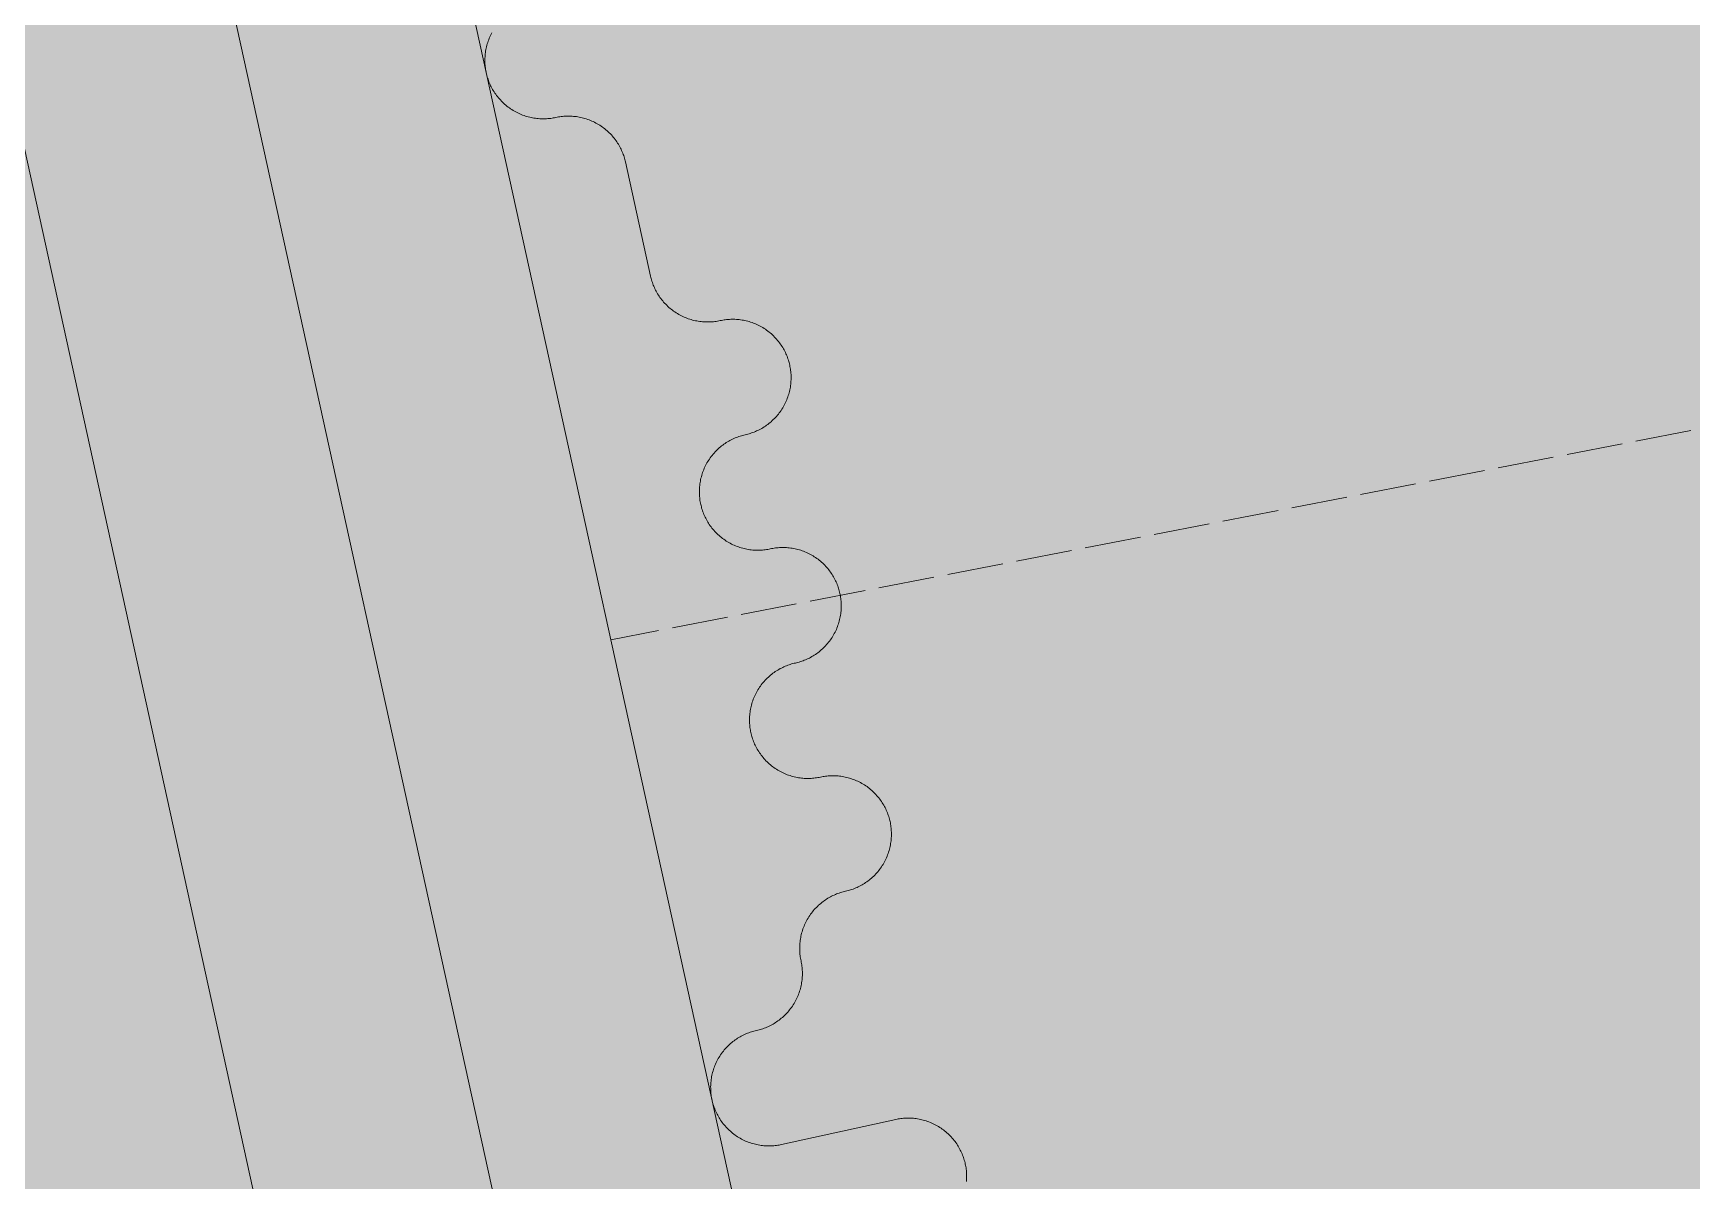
# Model space of a CAD drawing. Header units: millimetres. Extents: x 833941507 to 1669051331, y 817666127 to 1636299673.
# Drawn here: x 834549514.5 to 834549869.4, y 817982679.3 to 817982924.9 of the extents above; entities that cross this region are included whole.
import ezdxf

# ---------------------------------------------------------------- set-up
doc = ezdxf.new("R2010")
doc.units = ezdxf.units.MM
doc.header["$LTSCALE"] = 3
doc.linetypes.add('3A35X-MADL-P-LT-B01-0$0$ACAD_ISO02W033', pattern=[5, 4, -1])
for name, color, linetype, lineweight in [('Hatch (LTC&CB)', 252, 'Continuous', 35), ('UAJ-23FLOR-h', 251, 'Continuous', 9), ('UAJ-24STAI-a', 9, '3A35X-MADL-P-LT-B01-0$0$ACAD_ISO02W033', 13), ('UAJ-42INFI', 1, 'Continuous', 18), ('UAJ-42INFI-h', 251, 'Continuous', 9)]:
    doc.layers.add(name, color=color, linetype=linetype, lineweight=lineweight)
doc.layers.add('UAJ-00XREF', color=7, linetype='Continuous')

# ---------------------------------------------------------------- blocks, each defined once
blk = doc.blocks.new('GBP-LTC-LB01')
at = {"layer": 'UAJ-23FLOR-h'}
h = blk.add_hatch(dxfattribs=at)
h.set_pattern_fill('EARTH,_O', color=256, scale=180, angle=45)
h.set_pattern_definition([(48.9989, (834576001.8, 818046085.3), (-112.727, 1612.5107), [1143, -1143]), (48.9989, (834575678.3, 818046366.6), (-112.727, 1612.5107), [1143, -1143]), (48.9989, (834575354.8, 818046647.8), (-112.727, 1612.5107), [1143, -1143]), (138.9989, (834575340.7, 818046849.3), (-1612.5107, -112.727), [1143, -1143]), (138.9989, (834575621.9, 818047172.8), (-1612.5107, -112.727), [1143, -1143]), (138.9989, (834575903.1, 818047496.3), (-1612.5107, -112.727), [1143, -1143])])
h.paths.add_polyline_path([(834572173.05, 818200349.17), (834310583.74, 818182062.08), (834331502.24, 817882831.69), (834364939.69, 817885169.23), (834473095.7, 818011283.6), (834480533.7, 818020120.4), (834485095.05, 818025709.55), (834491375.7, 818033619), (834497063.4, 818041013), (834493145.8, 818043678.7), (834512788.5, 818074029.25), (834518712.45, 818083675.25), (834526231.3, 818096325.1), (834534646.05, 818111073.05), (834545956, 818131981.3), (834557204.6, 818154198.8), (834564040, 818168496.8), (834570941.16, 818183576.43), (834578367.8, 818200696.3)])
h.paths.add_polyline_path([(834382131.31, 817956469.98), (834418268.73, 817958996.07), (834422062.41, 817963855.9), (834428403.04, 817964299.38), (834467239.2, 818010695.58), (834466445.21, 818021738.79), (834476097.72, 818035709.03), (834485267.1, 818048983.2), (834487014.89, 818051460.43), (834497268.33, 818067303.42), (834492893.38, 818129890.09), (834448056.59, 818126755.66), (834416896.58, 818105052.11), (834382061.37, 818080788.99), (834386167.45, 818022059.16), (834377588.38, 818021459.47)], flags=16)
edge = h.paths.add_edge_path(flags=16)
edge.add_line((834540292.29, 818142076.07), (834533466.32, 818141614.13))
edge.add_line((834533466.32, 818141614.13), (834523258.01, 818143862.71))
edge.add_line((834523258.01, 818143862.71), (834525896.87, 818155838.93))
edge.add_arc((834558382.43, 818267025.45), 115835.02, 237.2183981, 253.7131266, ccw=False)
edge.add_line((834495664.92, 818169638.25), (834498267.59, 818132356.98))
edge.add_line((834498267.59, 818132356.98), (834496346.42, 818130135.01))
edge.add_line((834496346.42, 818130135.01), (834492879.88, 818129892.67))
edge.add_line((834492879.88, 818129892.67), (834494229.58, 818110587.62))
edge.add_line((834494229.58, 818110587.62), (834496326.13, 818110708.38))
edge.add_line((834496326.13, 818110708.38), (834498420.21, 818080753.55))
edge.add_line((834498420.21, 818080753.55), (834498046.12, 818080727.4))
edge.add_line((834498046.12, 818080727.4), (834498254.52, 818077746.38))
edge.add_line((834498254.52, 818077746.38), (834503061.09, 818078082.4))
edge.add_line((834503061.09, 818078082.4), (834504979.52, 818081212.1))
edge.add_line((834504979.52, 818081212.1), (834509429.02, 818088470.93))
edge.add_line((834509429.02, 818088470.93), (834515217.16, 818097913.59))
edge.add_line((834515217.16, 818097913.59), (834526067.43, 818116415.54))
edge.add_line((834526067.43, 818116415.54), (834532489.2, 818127888.68))
edge.add_line((834532489.2, 818127888.68), (834534830.9, 818132146.3))
edge.add_line((834534830.9, 818132146.3), (834540292.29, 818142076.07))
h = blk.add_hatch(dxfattribs=at)
h.set_pattern_fill('EARTH,_O', color=256, scale=180, angle=45)
h.set_pattern_definition([(45.0000001, (-1082349.7, 54794.9), (-3e-06, 1616.4461018), [1143, -1143]), (45.0000001, (-1082652.8, 55098), (-3e-06, 1616.4461018), [1143, -1143]), (45.0000001, (-1082955.9, 55401.1), (-3e-06, 1616.4461018), [1143, -1143]), (135.0000001, (-1082955.9, 55603.1), (-1616.4461018, -3e-06), [1143, -1143]), (135.0000001, (-1082652.8, 55906.2), (-1616.4461018, -3e-06), [1143, -1143]), (135.0000001, (-1082349.7, 56209.3), (-1616.4461018, -3e-06), [1143, -1143])])
h.paths.add_polyline_path([(834669469.25, 818015499.17), (834651080.82, 818014213.79), (834651091.33, 818014066.03), (834669479.76, 818015351.52)], flags=16)
edge = h.paths.add_edge_path()
edge.add_arc((834611763.61, 818123015.07), 22001.28, 94.000719, 118.688683)
edge.add_line((834601201.89, 818142315.5), (834593918.34, 818141228.38))
edge.add_arc((834611768.4, 818123014.03), 25502.69, 93.997159, 134.421275, ccw=False)
edge.add_line((834609990.68, 818148454.69), (834618164.36, 818149025.84))
edge.add_line((834618164.36, 818149025.84), (834618408.29, 818145534.91))
edge.add_line((834618408.29, 818145534.91), (834616365.41, 818145392.16))
edge.add_line((834616365.41, 818145392.16), (834616609.39, 818141900.69))
edge.add_line((834616609.39, 818141900.69), (834611621.55, 818141552.15))
edge.add_line((834611621.55, 818141552.15), (834611377.61, 818145043.07))
edge.add_line((834611377.61, 818145043.07), (834610228.61, 818144962.74))
h.paths.add_polyline_path([(834673232.94, 818197365.88), (834607546.49, 818192773.89), (834599172.5, 818174435.3), (834588349.1, 818152374.5), (834578621.55, 818133890.65), (834568418.3, 818115665.3), (834556456.7, 818095618.3), (834546606.4, 818080041.6), (834532219.3, 818058623.75), (834523692.15, 818046595.75), (834515683.5, 818035708.5), (834508244.2, 818025929.9), (834500656.3, 818016266.1), (834489786.8, 818002934.1), (834483448.3, 817995421.3), (834478637.6, 817989841.7), (834458453.75, 817967379.3), (834441506.5, 817949096.36), (834383075.75, 817886437.08), (834482026.69, 817893354.51), (834551919.04, 817920008.6), (834634905.13, 817930637.13), (834634023, 817939309.35), (834633770.07, 817941795.89), (834633577.69, 817943687.02), (834508697.04, 817930983.61), (834507053.46, 817930191.44), (834506409.46, 817939426.96), (834507656.94, 817945566.73), (834503417.08, 818006767.03), (834503064.37, 818011762.67), (834514052.91, 818025791.94), (834520784.65, 818034889.35), (834526318.86, 818042436.94), (834532381.69, 818050705.63), (834536345.72, 818056472.68), (834542258.41, 818065225.62), (834550405.86, 818077286.91), (834561579, 818095001.96), (834574522.66, 818117080.03), (834587768.88, 818140310.21), (834609774.13, 818143594.98), (834610001.97, 818140335.89), (834634252.54, 818142031.47), (834636806.9, 818105492.47), (834642791.48, 818105913.75), (834646278.56, 818056032.58), (834640293.17, 818055614.16), (834643382.34, 818011424.91), (834641138.41, 818011267.96), (834645775.78, 817944927.87), (834639048.36, 817944243.52), (834640362.12, 817931328.11), (834651070.39, 817932706.91), (834650587.67, 817936476.13), (834685105.74, 817940896.86), (834685588.46, 817937127.64), (834691373.79, 817937868.57)])
blk = doc.blocks.new('inf_010')
at = {"layer": 'UAJ-42INFI'}
for points in [[(889561872.88, 757792048.6), (889561872.6, 757792048.56), (889561872.33, 757792048.53), (889561872.05, 757792048.51), (889561871.76, 757792048.49), (889561871.47, 757792048.47), (889561871.18, 757792048.47), (889561870.89, 757792048.47), (889561870.6, 757792048.48), (889561870.3, 757792048.49), (889561870.01, 757792048.51), (889561869.71, 757792048.54), (889561869.41, 757792048.58), (889561869.11, 757792048.62), (889561868.8, 757792048.67), (889561868.5, 757792048.73), (889561868.2, 757792048.8), (889561867.9, 757792048.87), (889561867.6, 757792048.96), (889561867.3, 757792049.05), (889561867, 757792049.14), (889561866.7, 757792049.25), (889561866.4, 757792049.37), (889561866.11, 757792049.49), (889561865.82, 757792049.62), (889561865.53, 757792049.76), (889561865.24, 757792049.9), (889561864.96, 757792050.06), (889561864.68, 757792050.22), (889561864.4, 757792050.38), (889561864.13, 757792050.56), (889561863.86, 757792050.74), (889561863.6, 757792050.93), (889561863.34, 757792051.13), (889561863.09, 757792051.33), (889561862.84, 757792051.54), (889561862.6, 757792051.76), (889561862.37, 757792051.98), (889561862.14, 757792052.2), (889561861.92, 757792052.44), (889561861.7, 757792052.67), (889561861.49, 757792052.91), (889561861.29, 757792053.16), (889561861.1, 757792053.41), (889561860.91, 757792053.67), (889561860.73, 757792053.92), (889561860.55, 757792054.19), (889561860.39, 757792054.45), (889561860.23, 757792054.72), (889561860.08, 757792054.99), (889561859.93, 757792055.26), (889561859.8, 757792055.53), (889561859.67, 757792055.81), (889561859.55, 757792056.09), (889561859.43, 757792056.36), (889561859.33, 757792056.64), (889561859.23, 757792056.92), (889561859.13, 757792057.2), (889561859.05, 757792057.48), (889561858.97, 757792057.76), (889561858.9, 757792058.04), (889561858.84, 757792058.32), (889561858.78, 757792058.59), (889561858.73, 757792058.87), (889561858.69, 757792059.14), (889561858.65, 757792059.42), (889561858.62, 757792059.7), (889561858.59, 757792059.98), (889561858.57, 757792060.26), (889561858.56, 757792060.55), (889561858.55, 757792060.84), (889561858.55, 757792061.13), (889561858.56, 757792061.42), (889561858.58, 757792061.72), (889561858.6, 757792062.02), (889561858.63, 757792062.32), (889561858.66, 757792062.62), (889561858.71, 757792062.92), (889561858.76, 757792063.22), (889561858.82, 757792063.52), (889561858.88, 757792063.82), (889561858.96, 757792064.12), (889561859.04, 757792064.43), (889561859.13, 757792064.73), (889561859.23, 757792065.03), (889561859.34, 757792065.32), (889561859.45, 757792065.62), (889561859.57, 757792065.91), (889561859.7, 757792066.21), (889561859.84, 757792066.5), (889561859.99, 757792066.78), (889561860.14, 757792067.07), (889561860.3, 757792067.34), (889561860.47, 757792067.62)], [(889561887.07, 757792038.06), (889561887.03, 757792038.34), (889561886.98, 757792038.61), (889561886.92, 757792038.89), (889561886.86, 757792039.16), (889561886.79, 757792039.44), (889561886.71, 757792039.72), (889561886.62, 757792040), (889561886.53, 757792040.28), (889561886.43, 757792040.56), (889561886.33, 757792040.84), (889561886.21, 757792041.12), (889561886.09, 757792041.39), (889561885.96, 757792041.67), (889561885.83, 757792041.94), (889561885.68, 757792042.21), (889561885.53, 757792042.48), (889561885.37, 757792042.75), (889561885.21, 757792043.02), (889561885.03, 757792043.28), (889561884.85, 757792043.54), (889561884.66, 757792043.79), (889561884.47, 757792044.04), (889561884.27, 757792044.29), (889561884.06, 757792044.53), (889561883.84, 757792044.77), (889561883.62, 757792045), (889561883.39, 757792045.23), (889561883.15, 757792045.45), (889561882.91, 757792045.66), (889561882.67, 757792045.87), (889561882.42, 757792046.07), (889561882.16, 757792046.27), (889561881.9, 757792046.46), (889561881.63, 757792046.64), (889561881.36, 757792046.82), (889561881.08, 757792046.99), (889561880.8, 757792047.15), (889561880.52, 757792047.3), (889561880.23, 757792047.45), (889561879.94, 757792047.58), (889561879.65, 757792047.72), (889561879.36, 757792047.84), (889561879.06, 757792047.95), (889561878.76, 757792048.06), (889561878.46, 757792048.16), (889561878.16, 757792048.25), (889561877.86, 757792048.33), (889561877.56, 757792048.41), (889561877.26, 757792048.47), (889561876.96, 757792048.53), (889561876.65, 757792048.58), (889561876.35, 757792048.63), (889561876.05, 757792048.66), (889561875.75, 757792048.69), (889561875.46, 757792048.71), (889561875.16, 757792048.73), (889561874.87, 757792048.73), (889561874.57, 757792048.73), (889561874.28, 757792048.73), (889561874, 757792048.72), (889561873.71, 757792048.7), (889561873.43, 757792048.67), (889561873.15, 757792048.64), (889561872.88, 757792048.6)], [(889561890.72, 757792013.33), (889561887.07, 757792038.06)], [(889561904.91, 757792002.79), (889561904.64, 757792002.75), (889561904.36, 757792002.72), (889561904.08, 757792002.69), (889561903.8, 757792002.67), (889561903.51, 757792002.66), (889561903.22, 757792002.66), (889561902.93, 757792002.66), (889561902.63, 757792002.66), (889561902.34, 757792002.68), (889561902.04, 757792002.7), (889561901.74, 757792002.73), (889561901.44, 757792002.76), (889561901.14, 757792002.81), (889561900.84, 757792002.86), (889561900.54, 757792002.92), (889561900.23, 757792002.99), (889561899.93, 757792003.06), (889561899.63, 757792003.14), (889561899.33, 757792003.23), (889561899.03, 757792003.33), (889561898.73, 757792003.44), (889561898.44, 757792003.55), (889561898.14, 757792003.68), (889561897.85, 757792003.81), (889561897.56, 757792003.94), (889561897.27, 757792004.09), (889561896.99, 757792004.24), (889561896.71, 757792004.4), (889561896.44, 757792004.57), (889561896.16, 757792004.75), (889561895.9, 757792004.93), (889561895.63, 757792005.12), (889561895.38, 757792005.32), (889561895.13, 757792005.52), (889561894.88, 757792005.73), (889561894.64, 757792005.94), (889561894.4, 757792006.16), (889561894.17, 757792006.39), (889561893.95, 757792006.62), (889561893.74, 757792006.86), (889561893.53, 757792007.1), (889561893.33, 757792007.35), (889561893.13, 757792007.6), (889561892.94, 757792007.85), (889561892.76, 757792008.11), (889561892.59, 757792008.37), (889561892.42, 757792008.64), (889561892.26, 757792008.91), (889561892.11, 757792009.18), (889561891.97, 757792009.45), (889561891.83, 757792009.72), (889561891.7, 757792010), (889561891.58, 757792010.27), (889561891.47, 757792010.55), (889561891.36, 757792010.83), (889561891.26, 757792011.11), (889561891.17, 757792011.39), (889561891.08, 757792011.67), (889561891.01, 757792011.95), (889561890.94, 757792012.23), (889561890.87, 757792012.5), (889561890.82, 757792012.78), (889561890.77, 757792013.06), (889561890.72, 757792013.33)], [(889561908.56, 757791978.06), (889561908.84, 757791978.1), (889561909.11, 757791978.15), (889561909.39, 757791978.21), (889561909.67, 757791978.27), (889561909.95, 757791978.34), (889561910.23, 757791978.42), (889561910.51, 757791978.5), (889561910.78, 757791978.6), (889561911.06, 757791978.69), (889561911.34, 757791978.8), (889561911.62, 757791978.92), (889561911.9, 757791979.04), (889561912.17, 757791979.17), (889561912.45, 757791979.3), (889561912.72, 757791979.45), (889561912.99, 757791979.6), (889561913.26, 757791979.76), (889561913.52, 757791979.92), (889561913.78, 757791980.1), (889561914.04, 757791980.28), (889561914.29, 757791980.46), (889561914.55, 757791980.66), (889561914.79, 757791980.86), (889561915.03, 757791981.07), (889561915.27, 757791981.29), (889561915.5, 757791981.51), (889561915.73, 757791981.74), (889561915.95, 757791981.97), (889561916.17, 757791982.21), (889561916.37, 757791982.46), (889561916.58, 757791982.71), (889561916.77, 757791982.97), (889561916.96, 757791983.23), (889561917.15, 757791983.5), (889561917.32, 757791983.77), (889561917.49, 757791984.05), (889561917.65, 757791984.33), (889561917.8, 757791984.61), (889561917.95, 757791984.89), (889561918.09, 757791985.18), (889561918.22, 757791985.48), (889561918.34, 757791985.77), (889561918.46, 757791986.07), (889561918.56, 757791986.36), (889561918.66, 757791986.66), (889561918.75, 757791986.96), (889561918.83, 757791987.27), (889561918.91, 757791987.57), (889561918.98, 757791987.87), (889561919.03, 757791988.17), (889561919.09, 757791988.47), (889561919.13, 757791988.78), (889561919.17, 757791989.08), (889561919.2, 757791989.37), (889561919.22, 757791989.67), (889561919.23, 757791989.97), (889561919.24, 757791990.26), (889561919.24, 757791990.55), (889561919.23, 757791990.84), (889561919.22, 757791991.13), (889561919.2, 757791991.41), (889561919.17, 757791991.7), (889561919.14, 757791991.97), (889561919.11, 757791992.25), (889561919.06, 757791992.52), (889561919.01, 757791992.8), (889561918.95, 757791993.07), (889561918.89, 757791993.35), (889561918.82, 757791993.63), (889561918.74, 757791993.91), (889561918.66, 757791994.19), (889561918.57, 757791994.47), (889561918.47, 757791994.75), (889561918.36, 757791995.03), (889561918.25, 757791995.3), (889561918.13, 757791995.58), (889561918, 757791995.86), (889561917.86, 757791996.13), (889561917.72, 757791996.4), (889561917.56, 757791996.67), (889561917.41, 757791996.94), (889561917.24, 757791997.2), (889561917.07, 757791997.47), (889561916.89, 757791997.72), (889561916.7, 757791997.98), (889561916.5, 757791998.23), (889561916.3, 757791998.48), (889561916.09, 757791998.72), (889561915.87, 757791998.95), (889561915.65, 757791999.19), (889561915.42, 757791999.41), (889561915.19, 757791999.63), (889561914.95, 757791999.85), (889561914.7, 757792000.06), (889561914.45, 757792000.26), (889561914.19, 757792000.46), (889561913.93, 757792000.65), (889561913.66, 757792000.83), (889561913.39, 757792001.01), (889561913.12, 757792001.17), (889561912.84, 757792001.33), (889561912.55, 757792001.49), (889561912.27, 757792001.63), (889561911.98, 757792001.77), (889561911.69, 757792001.9), (889561911.39, 757792002.02), (889561911.1, 757792002.14), (889561910.8, 757792002.25), (889561910.5, 757792002.34), (889561910.2, 757792002.44), (889561909.9, 757792002.52), (889561909.59, 757792002.59), (889561909.29, 757792002.66), (889561908.99, 757792002.72), (889561908.69, 757792002.77), (889561908.39, 757792002.81), (889561908.09, 757792002.85), (889561907.79, 757792002.88), (889561907.49, 757792002.9), (889561907.19, 757792002.91), (889561906.9, 757792002.92), (889561906.61, 757792002.92), (889561906.32, 757792002.92), (889561906.03, 757792002.9), (889561905.75, 757792002.88), (889561905.47, 757792002.86), (889561905.19, 757792002.83), (889561904.91, 757792002.79)], [(889561912.22, 757791953.32), (889561911.94, 757791953.29), (889561911.66, 757791953.26), (889561911.38, 757791953.23), (889561911.1, 757791953.21), (889561910.81, 757791953.2), (889561910.52, 757791953.19), (889561910.23, 757791953.19), (889561909.94, 757791953.2), (889561909.64, 757791953.21), (889561909.34, 757791953.23), (889561909.04, 757791953.26), (889561908.74, 757791953.3), (889561908.44, 757791953.34), (889561908.14, 757791953.4), (889561907.84, 757791953.45), (889561907.54, 757791953.52), (889561907.23, 757791953.6), (889561906.93, 757791953.68), (889561906.63, 757791953.77), (889561906.33, 757791953.87), (889561906.03, 757791953.97), (889561905.74, 757791954.09), (889561905.44, 757791954.21), (889561905.15, 757791954.34), (889561904.86, 757791954.48), (889561904.58, 757791954.63), (889561904.29, 757791954.78), (889561904.01, 757791954.94), (889561903.74, 757791955.11), (889561903.47, 757791955.28), (889561903.2, 757791955.47), (889561902.94, 757791955.66), (889561902.68, 757791955.85), (889561902.43, 757791956.06), (889561902.18, 757791956.26), (889561901.94, 757791956.48), (889561901.71, 757791956.7), (889561901.48, 757791956.93), (889561901.25, 757791957.16), (889561901.04, 757791957.4), (889561900.83, 757791957.64), (889561900.63, 757791957.88), (889561900.43, 757791958.14), (889561900.24, 757791958.39), (889561900.06, 757791958.65), (889561899.89, 757791958.91), (889561899.72, 757791959.17), (889561899.56, 757791959.44), (889561899.41, 757791959.71), (889561899.27, 757791959.98), (889561899.13, 757791960.26), (889561899, 757791960.53), (889561898.88, 757791960.81), (889561898.77, 757791961.09), (889561898.66, 757791961.37), (889561898.56, 757791961.65), (889561898.47, 757791961.92), (889561898.39, 757791962.2), (889561898.31, 757791962.48), (889561898.24, 757791962.76), (889561898.17, 757791963.04), (889561898.12, 757791963.32), (889561898.07, 757791963.59), (889561898.02, 757791963.87), (889561897.99, 757791964.14), (889561897.96, 757791964.42), (889561897.93, 757791964.7), (889561897.91, 757791964.98), (889561897.9, 757791965.27), (889561897.89, 757791965.56), (889561897.89, 757791965.85), (889561897.9, 757791966.15), (889561897.91, 757791966.44), (889561897.93, 757791966.74), (889561897.96, 757791967.04), (889561898, 757791967.34), (889561898.04, 757791967.64), (889561898.09, 757791967.94), (889561898.15, 757791968.24), (889561898.22, 757791968.55), (889561898.3, 757791968.85), (889561898.38, 757791969.15), (889561898.47, 757791969.45), (889561898.57, 757791969.75), (889561898.67, 757791970.05), (889561898.79, 757791970.34), (889561898.91, 757791970.64), (889561899.04, 757791970.93), (889561899.18, 757791971.22), (889561899.32, 757791971.51), (889561899.48, 757791971.79), (889561899.64, 757791972.07), (889561899.81, 757791972.34), (889561899.98, 757791972.61), (889561900.17, 757791972.88), (889561900.36, 757791973.14), (889561900.55, 757791973.4), (889561900.75, 757791973.65), (889561900.96, 757791973.9), (889561901.18, 757791974.14), (889561901.4, 757791974.38), (889561901.63, 757791974.6), (889561901.86, 757791974.83), (889561902.1, 757791975.04), (889561902.34, 757791975.25), (889561902.58, 757791975.45), (889561902.83, 757791975.65), (889561903.09, 757791975.84), (889561903.35, 757791976.02), (889561903.61, 757791976.19), (889561903.87, 757791976.36), (889561904.14, 757791976.52), (889561904.41, 757791976.67), (889561904.68, 757791976.81), (889561904.96, 757791976.95), (889561905.23, 757791977.08), (889561905.51, 757791977.2), (889561905.79, 757791977.31), (889561906.07, 757791977.42), (889561906.34, 757791977.52), (889561906.62, 757791977.61), (889561906.9, 757791977.69), (889561907.18, 757791977.77), (889561907.46, 757791977.84), (889561907.74, 757791977.91), (889561908.02, 757791977.96), (889561908.29, 757791978.01), (889561908.56, 757791978.06)], [(889561915.87, 757791928.59), (889561916.14, 757791928.64), (889561916.42, 757791928.69), (889561916.69, 757791928.74), (889561916.97, 757791928.81), (889561917.25, 757791928.88), (889561917.53, 757791928.96), (889561917.81, 757791929.04), (889561918.09, 757791929.13), (889561918.37, 757791929.23), (889561918.64, 757791929.34), (889561918.92, 757791929.45), (889561919.2, 757791929.57), (889561919.47, 757791929.7), (889561919.75, 757791929.84), (889561920.02, 757791929.98), (889561920.29, 757791930.13), (889561920.56, 757791930.29), (889561920.82, 757791930.46), (889561921.08, 757791930.63), (889561921.34, 757791930.81), (889561921.6, 757791931), (889561921.85, 757791931.2), (889561922.09, 757791931.4), (889561922.34, 757791931.61), (889561922.57, 757791931.82), (889561922.81, 757791932.05), (889561923.03, 757791932.27), (889561923.25, 757791932.51), (889561923.47, 757791932.75), (889561923.68, 757791933), (889561923.88, 757791933.25), (889561924.08, 757791933.51), (889561924.27, 757791933.77), (889561924.45, 757791934.03), (889561924.62, 757791934.31), (889561924.79, 757791934.58), (889561924.95, 757791934.86), (889561925.11, 757791935.14), (889561925.25, 757791935.43), (889561925.39, 757791935.72), (889561925.52, 757791936.01), (889561925.64, 757791936.31), (889561925.76, 757791936.6), (889561925.86, 757791936.9), (889561925.96, 757791937.2), (889561926.05, 757791937.5), (889561926.14, 757791937.8), (889561926.21, 757791938.1), (889561926.28, 757791938.41), (889561926.34, 757791938.71), (889561926.39, 757791939.01), (889561926.43, 757791939.31), (889561926.47, 757791939.61), (889561926.5, 757791939.91), (889561926.52, 757791940.21), (889561926.53, 757791940.5), (889561926.54, 757791940.8), (889561926.54, 757791941.09), (889561926.53, 757791941.38), (889561926.52, 757791941.67), (889561926.5, 757791941.95), (889561926.48, 757791942.23), (889561926.44, 757791942.51), (889561926.41, 757791942.78), (889561926.36, 757791943.06), (889561926.31, 757791943.33), (889561926.26, 757791943.61), (889561926.19, 757791943.89), (889561926.12, 757791944.17), (889561926.05, 757791944.45), (889561925.96, 757791944.72), (889561925.87, 757791945), (889561925.77, 757791945.28), (889561925.66, 757791945.56), (889561925.55, 757791945.84), (889561925.43, 757791946.12), (889561925.3, 757791946.39), (889561925.16, 757791946.67), (889561925.02, 757791946.94), (889561924.87, 757791947.21), (889561924.71, 757791947.48), (889561924.54, 757791947.74), (889561924.37, 757791948), (889561924.19, 757791948.26), (889561924, 757791948.51), (889561923.8, 757791948.77), (889561923.6, 757791949.01), (889561923.39, 757791949.25), (889561923.18, 757791949.49), (889561922.95, 757791949.72), (889561922.73, 757791949.95), (889561922.49, 757791950.17), (889561922.25, 757791950.39), (889561922, 757791950.59), (889561921.75, 757791950.8), (889561921.49, 757791950.99), (889561921.23, 757791951.18), (889561920.97, 757791951.37), (889561920.69, 757791951.54), (889561920.42, 757791951.71), (889561920.14, 757791951.87), (889561919.86, 757791952.02), (889561919.57, 757791952.17), (889561919.28, 757791952.31), (889561918.99, 757791952.44), (889561918.69, 757791952.56), (889561918.4, 757791952.68), (889561918.1, 757791952.78), (889561917.8, 757791952.88), (889561917.5, 757791952.97), (889561917.2, 757791953.05), (889561916.9, 757791953.13), (889561916.59, 757791953.2), (889561916.29, 757791953.25), (889561915.99, 757791953.31), (889561915.69, 757791953.35), (889561915.39, 757791953.39), (889561915.09, 757791953.41), (889561914.79, 757791953.44), (889561914.5, 757791953.45), (889561914.2, 757791953.46), (889561913.91, 757791953.46), (889561913.62, 757791953.45), (889561913.33, 757791953.44), (889561913.05, 757791953.42), (889561912.77, 757791953.39), (889561912.49, 757791953.36), (889561912.22, 757791953.32)], [(889561919.52, 757791903.86), (889561919.24, 757791903.82), (889561918.96, 757791903.79), (889561918.68, 757791903.77), (889561918.4, 757791903.75), (889561918.11, 757791903.73), (889561917.82, 757791903.73), (889561917.53, 757791903.73), (889561917.24, 757791903.74), (889561916.94, 757791903.75), (889561916.64, 757791903.77), (889561916.34, 757791903.8), (889561916.04, 757791903.84), (889561915.74, 757791903.88), (889561915.44, 757791903.93), (889561915.14, 757791903.99), (889561914.84, 757791904.06), (889561914.54, 757791904.13), (889561914.23, 757791904.21), (889561913.93, 757791904.31), (889561913.63, 757791904.4), (889561913.34, 757791904.51), (889561913.04, 757791904.63), (889561912.75, 757791904.75), (889561912.45, 757791904.88), (889561912.16, 757791905.02), (889561911.88, 757791905.16), (889561911.59, 757791905.32), (889561911.32, 757791905.48), (889561911.04, 757791905.64), (889561910.77, 757791905.82), (889561910.5, 757791906), (889561910.24, 757791906.19), (889561909.98, 757791906.39), (889561909.73, 757791906.59), (889561909.48, 757791906.8), (889561909.24, 757791907.02), (889561909.01, 757791907.24), (889561908.78, 757791907.46), (889561908.56, 757791907.7), (889561908.34, 757791907.93), (889561908.13, 757791908.17), (889561907.93, 757791908.42), (889561907.73, 757791908.67), (889561907.55, 757791908.93), (889561907.37, 757791909.18), (889561907.19, 757791909.45), (889561907.03, 757791909.71), (889561906.87, 757791909.98), (889561906.72, 757791910.25), (889561906.57, 757791910.52), (889561906.43, 757791910.79), (889561906.31, 757791911.07), (889561906.18, 757791911.35), (889561906.07, 757791911.62), (889561905.96, 757791911.9), (889561905.86, 757791912.18), (889561905.77, 757791912.46), (889561905.69, 757791912.74), (889561905.61, 757791913.02), (889561905.54, 757791913.3), (889561905.48, 757791913.58), (889561905.42, 757791913.85), (889561905.37, 757791914.13), (889561905.33, 757791914.4), (889561905.29, 757791914.68), (889561905.26, 757791914.95), (889561905.23, 757791915.24), (889561905.21, 757791915.52), (889561905.2, 757791915.81), (889561905.19, 757791916.1), (889561905.19, 757791916.39), (889561905.2, 757791916.68), (889561905.21, 757791916.98), (889561905.24, 757791917.28), (889561905.27, 757791917.57), (889561905.3, 757791917.87), (889561905.35, 757791918.18), (889561905.4, 757791918.48), (889561905.46, 757791918.78), (889561905.52, 757791919.08), (889561905.6, 757791919.38), (889561905.68, 757791919.68), (889561905.77, 757791919.99), (889561905.87, 757791920.28), (889561905.98, 757791920.58), (889561906.09, 757791920.88), (889561906.21, 757791921.17), (889561906.34, 757791921.47), (889561906.48, 757791921.76), (889561906.63, 757791922.04), (889561906.78, 757791922.32), (889561906.94, 757791922.6), (889561907.11, 757791922.88), (889561907.29, 757791923.15), (889561907.47, 757791923.42), (889561907.66, 757791923.68), (889561907.85, 757791923.94), (889561908.06, 757791924.19), (889561908.27, 757791924.44), (889561908.48, 757791924.68), (889561908.7, 757791924.91), (889561908.93, 757791925.14), (889561909.16, 757791925.36), (889561909.4, 757791925.58), (889561909.64, 757791925.79), (889561909.89, 757791925.99), (889561910.14, 757791926.18), (889561910.39, 757791926.37), (889561910.65, 757791926.55), (889561910.91, 757791926.73), (889561911.18, 757791926.89), (889561911.44, 757791927.05), (889561911.71, 757791927.2), (889561911.99, 757791927.35), (889561912.26, 757791927.48), (889561912.53, 757791927.61), (889561912.81, 757791927.73), (889561913.09, 757791927.85), (889561913.37, 757791927.96), (889561913.65, 757791928.05), (889561913.93, 757791928.15), (889561914.21, 757791928.23), (889561914.48, 757791928.31), (889561914.76, 757791928.38), (889561915.04, 757791928.44), (889561915.32, 757791928.5), (889561915.59, 757791928.55), (889561915.87, 757791928.59)], [(889561923.17, 757791879.13), (889561923.44, 757791879.17), (889561923.72, 757791879.22), (889561924, 757791879.28), (889561924.27, 757791879.34), (889561924.55, 757791879.41), (889561924.83, 757791879.49), (889561925.11, 757791879.58), (889561925.39, 757791879.67), (889561925.67, 757791879.77), (889561925.95, 757791879.87), (889561926.22, 757791879.99), (889561926.5, 757791880.11), (889561926.78, 757791880.24), (889561927.05, 757791880.37), (889561927.32, 757791880.52), (889561927.59, 757791880.67), (889561927.86, 757791880.83), (889561928.12, 757791880.99), (889561928.39, 757791881.17), (889561928.64, 757791881.35), (889561928.9, 757791881.54), (889561929.15, 757791881.73), (889561929.4, 757791881.93), (889561929.64, 757791882.14), (889561929.88, 757791882.36), (889561930.11, 757791882.58), (889561930.33, 757791882.81), (889561930.55, 757791883.05), (889561930.77, 757791883.29), (889561930.98, 757791883.53), (889561931.18, 757791883.78), (889561931.38, 757791884.04), (889561931.57, 757791884.3), (889561931.75, 757791884.57), (889561931.93, 757791884.84), (889561932.09, 757791885.12), (889561932.26, 757791885.4), (889561932.41, 757791885.68), (889561932.55, 757791885.97), (889561932.69, 757791886.26), (889561932.82, 757791886.55), (889561932.95, 757791886.84), (889561933.06, 757791887.14), (889561933.17, 757791887.44), (889561933.26, 757791887.74), (889561933.36, 757791888.04), (889561933.44, 757791888.34), (889561933.51, 757791888.64), (889561933.58, 757791888.94), (889561933.64, 757791889.24), (889561933.69, 757791889.55), (889561933.73, 757791889.85), (889561933.77, 757791890.15), (889561933.8, 757791890.45), (889561933.82, 757791890.74), (889561933.84, 757791891.04), (889561933.84, 757791891.33), (889561933.84, 757791891.63), (889561933.84, 757791891.92), (889561933.82, 757791892.2), (889561933.8, 757791892.49), (889561933.78, 757791892.77), (889561933.75, 757791893.05), (889561933.71, 757791893.32), (889561933.67, 757791893.59), (889561933.62, 757791893.87), (889561933.56, 757791894.15), (889561933.5, 757791894.42), (889561933.42, 757791894.7), (889561933.35, 757791894.98), (889561933.26, 757791895.26), (889561933.17, 757791895.54), (889561933.07, 757791895.82), (889561932.97, 757791896.1), (889561932.85, 757791896.38), (889561932.73, 757791896.65), (889561932.6, 757791896.93), (889561932.46, 757791897.2), (889561932.32, 757791897.47), (889561932.17, 757791897.74), (889561932.01, 757791898.01), (889561931.84, 757791898.28), (889561931.67, 757791898.54), (889561931.49, 757791898.8), (889561931.3, 757791899.05), (889561931.11, 757791899.3), (889561930.9, 757791899.55), (889561930.69, 757791899.79), (889561930.48, 757791900.03), (889561930.26, 757791900.26), (889561930.03, 757791900.49), (889561929.79, 757791900.71), (889561929.55, 757791900.92), (889561929.31, 757791901.13), (889561929.05, 757791901.33), (889561928.8, 757791901.53), (889561928.53, 757791901.72), (889561928.27, 757791901.9), (889561928, 757791902.08), (889561927.72, 757791902.25), (889561927.44, 757791902.41), (889561927.16, 757791902.56), (889561926.87, 757791902.71), (889561926.58, 757791902.84), (889561926.29, 757791902.97), (889561926, 757791903.1), (889561925.7, 757791903.21), (889561925.4, 757791903.32), (889561925.1, 757791903.42), (889561924.8, 757791903.51), (889561924.5, 757791903.59), (889561924.2, 757791903.66), (889561923.9, 757791903.73), (889561923.59, 757791903.79), (889561923.29, 757791903.84), (889561922.99, 757791903.89), (889561922.69, 757791903.92), (889561922.39, 757791903.95), (889561922.09, 757791903.97), (889561921.8, 757791903.99), (889561921.5, 757791903.99), (889561921.21, 757791903.99), (889561920.92, 757791903.99), (889561920.64, 757791903.97), (889561920.35, 757791903.96), (889561920.07, 757791903.93), (889561919.79, 757791903.9), (889561919.52, 757791903.86)], [(889561912.63, 757791864.94), (889561912.59, 757791865.21), (889561912.56, 757791865.49), (889561912.53, 757791865.77), (889561912.51, 757791866.06), (889561912.5, 757791866.34), (889561912.5, 757791866.63), (889561912.5, 757791866.92), (889561912.5, 757791867.22), (889561912.52, 757791867.51), (889561912.54, 757791867.81), (889561912.57, 757791868.11), (889561912.6, 757791868.41), (889561912.65, 757791868.71), (889561912.7, 757791869.01), (889561912.76, 757791869.32), (889561912.82, 757791869.62), (889561912.9, 757791869.92), (889561912.98, 757791870.22), (889561913.07, 757791870.52), (889561913.17, 757791870.82), (889561913.28, 757791871.12), (889561913.39, 757791871.42), (889561913.51, 757791871.71), (889561913.65, 757791872), (889561913.78, 757791872.29), (889561913.93, 757791872.58), (889561914.08, 757791872.86), (889561914.24, 757791873.14), (889561914.41, 757791873.42), (889561914.59, 757791873.69), (889561914.77, 757791873.95), (889561914.96, 757791874.22), (889561915.16, 757791874.47), (889561915.36, 757791874.73), (889561915.57, 757791874.97), (889561915.78, 757791875.21), (889561916, 757791875.45), (889561916.23, 757791875.68), (889561916.46, 757791875.9), (889561916.7, 757791876.11), (889561916.94, 757791876.32), (889561917.19, 757791876.53), (889561917.44, 757791876.72), (889561917.69, 757791876.91), (889561917.95, 757791877.09), (889561918.21, 757791877.26), (889561918.48, 757791877.43), (889561918.75, 757791877.59), (889561919.02, 757791877.74), (889561919.29, 757791877.88), (889561919.56, 757791878.02), (889561919.84, 757791878.15), (889561920.11, 757791878.27), (889561920.39, 757791878.38), (889561920.67, 757791878.49), (889561920.95, 757791878.59), (889561921.23, 757791878.68), (889561921.51, 757791878.77), (889561921.79, 757791878.84), (889561922.07, 757791878.91), (889561922.34, 757791878.98), (889561922.62, 757791879.04), (889561922.89, 757791879.09), (889561923.17, 757791879.13)], [(889561902.09, 757791850.75), (889561902.36, 757791850.79), (889561902.64, 757791850.84), (889561902.91, 757791850.9), (889561903.19, 757791850.96), (889561903.47, 757791851.03), (889561903.75, 757791851.11), (889561904.03, 757791851.19), (889561904.31, 757791851.28), (889561904.59, 757791851.38), (889561904.87, 757791851.49), (889561905.14, 757791851.6), (889561905.42, 757791851.73), (889561905.7, 757791851.85), (889561905.97, 757791851.99), (889561906.24, 757791852.13), (889561906.51, 757791852.29), (889561906.78, 757791852.45), (889561907.04, 757791852.61), (889561907.31, 757791852.78), (889561907.56, 757791852.97), (889561907.82, 757791853.15), (889561908.07, 757791853.35), (889561908.32, 757791853.55), (889561908.56, 757791853.76), (889561908.79, 757791853.98), (889561909.03, 757791854.2), (889561909.25, 757791854.43), (889561909.47, 757791854.66), (889561909.69, 757791854.9), (889561909.9, 757791855.15), (889561910.1, 757791855.4), (889561910.3, 757791855.66), (889561910.49, 757791855.92), (889561910.67, 757791856.19), (889561910.85, 757791856.46), (889561911.01, 757791856.73), (889561911.17, 757791857.01), (889561911.33, 757791857.3), (889561911.47, 757791857.58), (889561911.61, 757791857.87), (889561911.74, 757791858.17), (889561911.86, 757791858.46), (889561911.98, 757791858.76), (889561912.09, 757791859.05), (889561912.18, 757791859.35), (889561912.27, 757791859.65), (889561912.36, 757791859.96), (889561912.43, 757791860.26), (889561912.5, 757791860.56), (889561912.56, 757791860.86), (889561912.61, 757791861.16), (889561912.65, 757791861.46), (889561912.69, 757791861.76), (889561912.72, 757791862.06), (889561912.74, 757791862.36), (889561912.75, 757791862.66), (889561912.76, 757791862.95), (889561912.76, 757791863.24), (889561912.76, 757791863.53), (889561912.74, 757791863.82), (889561912.72, 757791864.1), (889561912.7, 757791864.38), (889561912.67, 757791864.66), (889561912.63, 757791864.94)], [(889561905.74, 757791826.01), (889561905.46, 757791825.98), (889561905.19, 757791825.94), (889561904.9, 757791825.92), (889561904.62, 757791825.9), (889561904.33, 757791825.89), (889561904.04, 757791825.88), (889561903.75, 757791825.88), (889561903.46, 757791825.89), (889561903.16, 757791825.9), (889561902.87, 757791825.92), (889561902.57, 757791825.95), (889561902.27, 757791825.99), (889561901.96, 757791826.03), (889561901.66, 757791826.08), (889561901.36, 757791826.14), (889561901.06, 757791826.21), (889561900.76, 757791826.29), (889561900.46, 757791826.37), (889561900.16, 757791826.46), (889561899.86, 757791826.56), (889561899.56, 757791826.66), (889561899.26, 757791826.78), (889561898.97, 757791826.9), (889561898.67, 757791827.03), (889561898.39, 757791827.17), (889561898.1, 757791827.31), (889561897.82, 757791827.47), (889561897.54, 757791827.63), (889561897.26, 757791827.8), (889561896.99, 757791827.97), (889561896.72, 757791828.16), (889561896.46, 757791828.35), (889561896.2, 757791828.54), (889561895.95, 757791828.74), (889561895.7, 757791828.95), (889561895.46, 757791829.17), (889561895.23, 757791829.39), (889561895, 757791829.62), (889561894.78, 757791829.85), (889561894.56, 757791830.09), (889561894.35, 757791830.33), (889561894.15, 757791830.57), (889561893.96, 757791830.82), (889561893.77, 757791831.08), (889561893.59, 757791831.34), (889561893.41, 757791831.6), (889561893.25, 757791831.86), (889561893.09, 757791832.13), (889561892.94, 757791832.4), (889561892.79, 757791832.67), (889561892.66, 757791832.95), (889561892.53, 757791833.22), (889561892.41, 757791833.5), (889561892.29, 757791833.78), (889561892.19, 757791834.06), (889561892.09, 757791834.33), (889561891.99, 757791834.61), (889561891.91, 757791834.89), (889561891.83, 757791835.17), (889561891.76, 757791835.45), (889561891.7, 757791835.73), (889561891.64, 757791836.01), (889561891.59, 757791836.28), (889561891.55, 757791836.55), (889561891.51, 757791836.83), (889561891.48, 757791837.11), (889561891.45, 757791837.39), (889561891.43, 757791837.67), (889561891.42, 757791837.96), (889561891.41, 757791838.25), (889561891.41, 757791838.54), (889561891.42, 757791838.84), (889561891.44, 757791839.13), (889561891.46, 757791839.43), (889561891.49, 757791839.73), (889561891.52, 757791840.03), (889561891.57, 757791840.33), (889561891.62, 757791840.63), (889561891.68, 757791840.93), (889561891.74, 757791841.23), (889561891.82, 757791841.54), (889561891.9, 757791841.84), (889561891.99, 757791842.14), (889561892.09, 757791842.44), (889561892.2, 757791842.74), (889561892.31, 757791843.03), (889561892.43, 757791843.33), (889561892.56, 757791843.62), (889561892.7, 757791843.91), (889561892.85, 757791844.19), (889561893, 757791844.48), (889561893.16, 757791844.76), (889561893.33, 757791845.03), (889561893.51, 757791845.3), (889561893.69, 757791845.57), (889561893.88, 757791845.83), (889561894.07, 757791846.09), (889561894.28, 757791846.34), (889561894.49, 757791846.59), (889561894.7, 757791846.83), (889561894.92, 757791847.06), (889561895.15, 757791847.29), (889561895.38, 757791847.52), (889561895.62, 757791847.73), (889561895.86, 757791847.94), (889561896.11, 757791848.14), (889561896.36, 757791848.34), (889561896.61, 757791848.53), (889561896.87, 757791848.71), (889561897.13, 757791848.88), (889561897.4, 757791849.05), (889561897.66, 757791849.21), (889561897.93, 757791849.36), (889561898.21, 757791849.5), (889561898.48, 757791849.64), (889561898.76, 757791849.77), (889561899.03, 757791849.89), (889561899.31, 757791850), (889561899.59, 757791850.11), (889561899.87, 757791850.21), (889561900.15, 757791850.3), (889561900.43, 757791850.38), (889561900.71, 757791850.46), (889561900.98, 757791850.53), (889561901.26, 757791850.6), (889561901.54, 757791850.65), (889561901.81, 757791850.7), (889561902.09, 757791850.75)], [(889561930.47, 757791829.67), (889561905.74, 757791826.01)], [(889561944.64, 757791815.35), (889561944.69, 757791815.65), (889561944.72, 757791815.95), (889561944.75, 757791816.25), (889561944.77, 757791816.55), (889561944.79, 757791816.84), (889561944.8, 757791817.14), (889561944.8, 757791817.43), (889561944.79, 757791817.72), (889561944.78, 757791818.01), (889561944.76, 757791818.29), (889561944.73, 757791818.57), (889561944.7, 757791818.85), (889561944.66, 757791819.12), (889561944.62, 757791819.4), (889561944.57, 757791819.67), (889561944.51, 757791819.95), (889561944.45, 757791820.23), (889561944.38, 757791820.51), (889561944.3, 757791820.79), (889561944.22, 757791821.07), (889561944.12, 757791821.34), (889561944.02, 757791821.62), (889561943.92, 757791821.9), (889561943.8, 757791822.18), (889561943.68, 757791822.46), (889561943.55, 757791822.73), (889561943.42, 757791823.01), (889561943.27, 757791823.28), (889561943.12, 757791823.55), (889561942.96, 757791823.82), (889561942.8, 757791824.08), (889561942.62, 757791824.34), (889561942.44, 757791824.6), (889561942.25, 757791824.85), (889561942.06, 757791825.11), (889561941.86, 757791825.35), (889561941.65, 757791825.59), (889561941.43, 757791825.83), (889561941.21, 757791826.06), (889561940.98, 757791826.29), (889561940.75, 757791826.51), (889561940.51, 757791826.73), (889561940.26, 757791826.93), (889561940.01, 757791827.14), (889561939.75, 757791827.33), (889561939.49, 757791827.52), (889561939.22, 757791827.71), (889561938.95, 757791827.88), (889561938.67, 757791828.05), (889561938.39, 757791828.21), (889561938.11, 757791828.36), (889561937.82, 757791828.51), (889561937.54, 757791828.65), (889561937.24, 757791828.78), (889561936.95, 757791828.9), (889561936.65, 757791829.02), (889561936.35, 757791829.12), (889561936.06, 757791829.22), (889561935.75, 757791829.31), (889561935.45, 757791829.39), (889561935.15, 757791829.47), (889561934.85, 757791829.54), (889561934.55, 757791829.59), (889561934.25, 757791829.65), (889561933.94, 757791829.69), (889561933.64, 757791829.73), (889561933.35, 757791829.76), (889561933.05, 757791829.78), (889561932.75, 757791829.79), (889561932.46, 757791829.8), (889561932.17, 757791829.8), (889561931.88, 757791829.79), (889561931.59, 757791829.78), (889561931.31, 757791829.76), (889561931.02, 757791829.73), (889561930.75, 757791829.7), (889561930.47, 757791829.67)]]:
    blk.add_lwpolyline(points, dxfattribs=at)
blk = doc.blocks.new('3A35X-MADL-P-LT-B01-0')
at = {"layer": 'UAJ-24STAI-a'}
blk.add_line((834550914.73, 817983042.44), (834549638.07, 817982795.05), dxfattribs=at)
at = {"layer": 'UAJ-42INFI'}
for p, q in [((834549520.29, 817983330.89), (834549799.1, 817982062.43)), ((834549471.45, 817983320.16), (834549750.26, 817982051.69))]:
    blk.add_line(p, q, dxfattribs=at)
at = {"layer": 'UAJ-42INFI-h'}
blk.add_line((834549422.62, 817983309.43), (834549701.43, 817982040.96), dxfattribs=at)
at = {"rotation": 3.998908525164564}
blk.add_blockref('inf_010', (-0.01, 0.01), dxfattribs=at)

msp = doc.modelspace()

# ---------------------------------------------------------------- hatches: boundary and pattern name
at = {"layer": 'Hatch (LTC&CB)'}
h = msp.add_hatch(dxfattribs=at)
h.set_pattern_fill('ANSI38', color=256, scale=100)
h.set_pattern_definition([(318.99984, (834479093.73, 818230174.15), (208.29942, 239.6197), []), (48.99984, (834479093.73, 818230174.15), (176.97914, 687.53882), [793.75, -476.25])])
edge = h.paths.add_edge_path()
edge.add_line((834601196.19, 818142314.52), (834603754.26, 818142696.37))
edge.add_line((834603754.26, 818142696.37), (834603901.9, 818141707.33))
edge.add_line((834603901.9, 818141707.33), (834603810.47, 818141693.69))
edge.add_arc((834611763.29, 818123016.36), 20300, 113.064358, 141.357581)
edge.add_line((834595907.81, 818135692.86), (834595395.45, 818135656.86))
edge.add_line((834595395.45, 818135656.86), (834583111.72, 818114341.03))
edge.add_line((834583111.72, 818114341.03), (834578121.58, 818106513.89))
edge.add_line((834578121.58, 818106513.89), (834575731.65, 818102809.5))
edge.add_line((834575731.65, 818102809.5), (834574387.45, 818100725.98))
edge.add_line((834574387.45, 818100725.98), (834573113.98, 818098752.1))
edge.add_line((834573113.98, 818098752.1), (834573145.25, 818098730.65))
edge.add_line((834573145.25, 818098730.65), (834569989.11, 818093770.2))
edge.add_line((834569989.11, 818093770.2), (834566535, 818088385.68))
edge.add_line((834566535, 818088385.68), (834566514.09, 818088398.3))
edge.add_line((834566514.09, 818088398.3), (834558743.61, 818076256.63))
edge.add_line((834558743.61, 818076256.63), (834557653.4, 818074495.71))
edge.add_line((834557653.4, 818074495.71), (834553498.92, 818068288.56))
edge.add_line((834553498.92, 818068288.56), (834548580.86, 818060932.13))
edge.add_line((834548580.86, 818060932.13), (834544328.26, 818054726.34))
edge.add_line((834544328.26, 818054726.34), (834544332.15, 818054704.66))
edge.add_line((834544332.15, 818054704.66), (834540324.6, 818048716.69))
edge.add_line((834540324.6, 818048716.69), (834541041.32, 818048232.54))
edge.add_line((834541041.32, 818048232.54), (834540089.73, 818046823.83))
edge.add_line((834540089.73, 818046823.83), (834539737.55, 818047061.73))
edge.add_line((834539737.55, 818047061.73), (834533115.75, 818038377.74))
edge.add_line((834533115.75, 818038377.74), (834515220.96, 818015146.63))
edge.add_arc((834538026.01, 818000636.26), 27030, 147.532263, 176.187088)
edge.add_line((834511055.84, 818002433.72), (834511444.99, 817996891.23))
edge.add_line((834511444.99, 817996891.23), (834511474.11, 817996474.65))
edge.add_line((834511474.11, 817996474.65), (834508641.22, 817996276.61))
edge.add_line((834508641.22, 817996276.61), (834508910.68, 817992422.05))
edge.add_line((834508910.68, 817992422.05), (834511353.38, 817992955.96))
edge.add_line((834511353.38, 817992955.96), (834513357.66, 817964213.01))
edge.add_line((834513357.66, 817964213.01), (834513308.95, 817964209.6))
edge.add_line((834513308.95, 817964209.6), (834513879.4, 817955918.75))
edge.add_line((834513879.4, 817955918.75), (834514876.61, 817955988.46))
edge.add_line((834514876.61, 817955988.46), (834515053.07, 817953464.41))
edge.add_arc((834528221.07, 817954382.99), 13200, 183.990417, 259.837233)
edge.add_line((834525891.99, 817941390.09), (834525974.53, 817940578.71))
edge.add_line((834525974.53, 817940578.71), (834555356.34, 817943567.49))
edge.add_line((834555356.34, 817943567.49), (834594711.69, 817947570.8))
edge.add_line((834594711.69, 817947570.8), (834594754.2, 817947152.96))
edge.add_line((834594754.2, 817947152.96), (834616096.9, 817949323.98))
edge.add_line((834616096.9, 817949323.98), (834631854.21, 817950926.85))
edge.add_line((834631854.21, 817950926.85), (834631836.71, 817951177.16))
edge.add_line((834631836.71, 817951177.16), (834639760.38, 817951731.08))
edge.add_line((834639760.38, 817951731.08), (834640506.97, 817944391.59))
edge.add_line((834640506.97, 817944391.59), (834508703.57, 817930984.28))
edge.add_line((834508703.57, 817930984.28), (834508663.51, 817930982.16))
edge.add_line((834508663.51, 817930982.16), (834507053.46, 817930191.44))
edge.add_line((834507053.46, 817930191.44), (834506409.46, 817939426.96))
edge.add_line((834506409.46, 817939426.96), (834507674.95, 817945699.32))
edge.add_line((834507674.95, 817945699.32), (834503067.5, 818011766.68))
edge.add_line((834503067.5, 818011766.68), (834515005.94, 818027008.3))
edge.add_line((834515005.94, 818027008.3), (834526318.86, 818042436.95))
edge.add_line((834526318.86, 818042436.95), (834533248.43, 818051887.55))
edge.add_line((834533248.43, 818051887.55), (834545204.94, 818069586.37))
edge.add_line((834545204.94, 818069586.37), (834551695.41, 818079200.62))
edge.add_line((834551695.41, 818079200.62), (834551700.66, 818079300.57))
edge.add_line((834551700.66, 818079300.57), (834554860.11, 818084257.51))
edge.add_line((834554860.11, 818084257.51), (834556162.94, 818086301.54))
edge.add_line((834556162.94, 818086301.54), (834561579.11, 818095002.15))
edge.add_line((834561579.11, 818095002.15), (834564610.19, 818100023.59))
edge.add_line((834564610.19, 818100023.59), (834566711.84, 818103505.28))
edge.add_line((834566711.84, 818103505.28), (834567220.96, 818104369.68))
edge.add_line((834567220.96, 818104369.68), (834571219.85, 818111331.33))
edge.add_line((834571219.85, 818111331.33), (834579233.58, 818125278.3))
edge.add_line((834579233.58, 818125278.3), (834584805.19, 818135090.79))
edge.add_line((834584805.19, 818135090.79), (834587768.44, 818140310.15))
edge.add_line((834587768.44, 818140310.15), (834593953.37, 818141233.38))
edge.add_arc((834611682.41, 818123278.84), 25232.61, 93.846032, 134.637937, ccw=False)
edge.add_line((834609989.92, 818148454.62), (834618164.07, 818149025.82))
edge.add_line((834618164.07, 818149025.82), (834618408.01, 818145534.9))
edge.add_line((834618408.01, 818145534.9), (834616365.13, 818145392.15))
edge.add_line((834616365.13, 818145392.15), (834616609.11, 818141900.67))
edge.add_line((834616609.11, 818141900.67), (834611621.27, 818141552.12))
edge.add_line((834611621.27, 818141552.12), (834611377.33, 818145043.04))
edge.add_arc((834611845.2, 818122938.11), 22109.88, 91.212521, 118.792578)
h = msp.add_hatch(color=256, dxfattribs=at)
h.dxf.hatch_style = 1
edge = h.paths.add_edge_path()
edge.add_line((834513358.83, 817964213.1), (834514805.29, 817964314.21))
edge.add_line((834514805.29, 817964314.21), (834514905.32, 817962883.32))
edge.add_line((834514905.32, 817962883.32), (834522015.98, 817959924.65))
edge.add_line((834522015.98, 817959924.65), (834527599.83, 817958234.85))
edge.add_line((834527599.83, 817958234.85), (834531627.41, 817957331.96))
edge.add_line((834531627.41, 817957331.96), (834538597.73, 817957185.8))
edge.add_line((834538597.73, 817957185.8), (834550283.84, 817958000.71))
edge.add_line((834550283.84, 817958000.71), (834576164.25, 817960699.31))
edge.add_arc((834571429.66, 818001700.88), 41274.03, 276.586959, 289.104779)
edge.add_line((834584938.52, 817962700.16), (834585387.44, 817962731.44))
edge.add_line((834585387.44, 817962731.44), (834585119.41, 817966565.54))
edge.add_line((834585119.41, 817966565.54), (834584671.75, 817966534.24))
edge.add_line((834584671.75, 817966534.24), (834582845.22, 817993361.89))
edge.add_line((834582845.22, 817993361.89), (834584586.66, 817993483.63))
edge.add_line((834584586.66, 817993483.63), (834584565.21, 817993788.17))
edge.add_line((834584565.21, 817993788.17), (834583546.6, 817993716.97))
edge.add_line((834583546.6, 817993716.97), (834579511.62, 818051438.28))
edge.add_line((834579511.62, 818051438.28), (834571357.07, 818050868.21))
edge.add_line((834571357.07, 818050868.21), (834571728.42, 818045556.24))
edge.add_line((834571728.42, 818045556.24), (834551421, 818044136.6))
edge.add_line((834551421, 818044136.6), (834550915.36, 818053251.15))
edge.add_line((834550915.36, 818053251.15), (834550067.43, 818053191.87))
edge.add_line((834550067.43, 818053191.87), (834547980.34, 818050328.44))
edge.add_line((834547980.34, 818050328.44), (834547993.72, 818050137.14))
edge.add_line((834547993.72, 818050137.14), (834537098.76, 818035335.08))
edge.add_line((834537098.76, 818035335.08), (834533115.75, 818038377.74))
edge.add_line((834533115.75, 818038377.74), (834521762.77, 818023639.24))
edge.add_line((834521762.77, 818023639.24), (834515226.35, 818015153.63))
edge.add_arc((834538313.07, 818000540.46), 27322.9, 147.66747, 176.026674)
edge.add_line((834511055.84, 818002433.72), (834511474.11, 817996474.65))
edge.add_line((834511474.11, 817996474.65), (834508641.22, 817996276.61))
edge.add_line((834508641.22, 817996276.61), (834508910.68, 817992422.05))
edge.add_line((834508910.68, 817992422.05), (834511349.45, 817992955.1))
edge.add_line((834511349.45, 817992955.1), (834511354.85, 817992876.6))
edge.add_line((834511354.85, 817992876.6), (834513358.66, 817964213.08))
edge.add_line((834513358.66, 817964213.08), (834513358.83, 817964213.1))

# ---------------------------------------------------------------- block references
msp.add_blockref('GBP-LTC-LB01', (0, 0))
at = {"layer": 'UAJ-00XREF', "ltscale": 10, "rotation": 8.262983694057247e-05}
msp.add_blockref('3A35X-MADL-P-LT-B01-0', (1179.72, -1203.53), dxfattribs=at)

doc.saveas('drawing.dxf')
